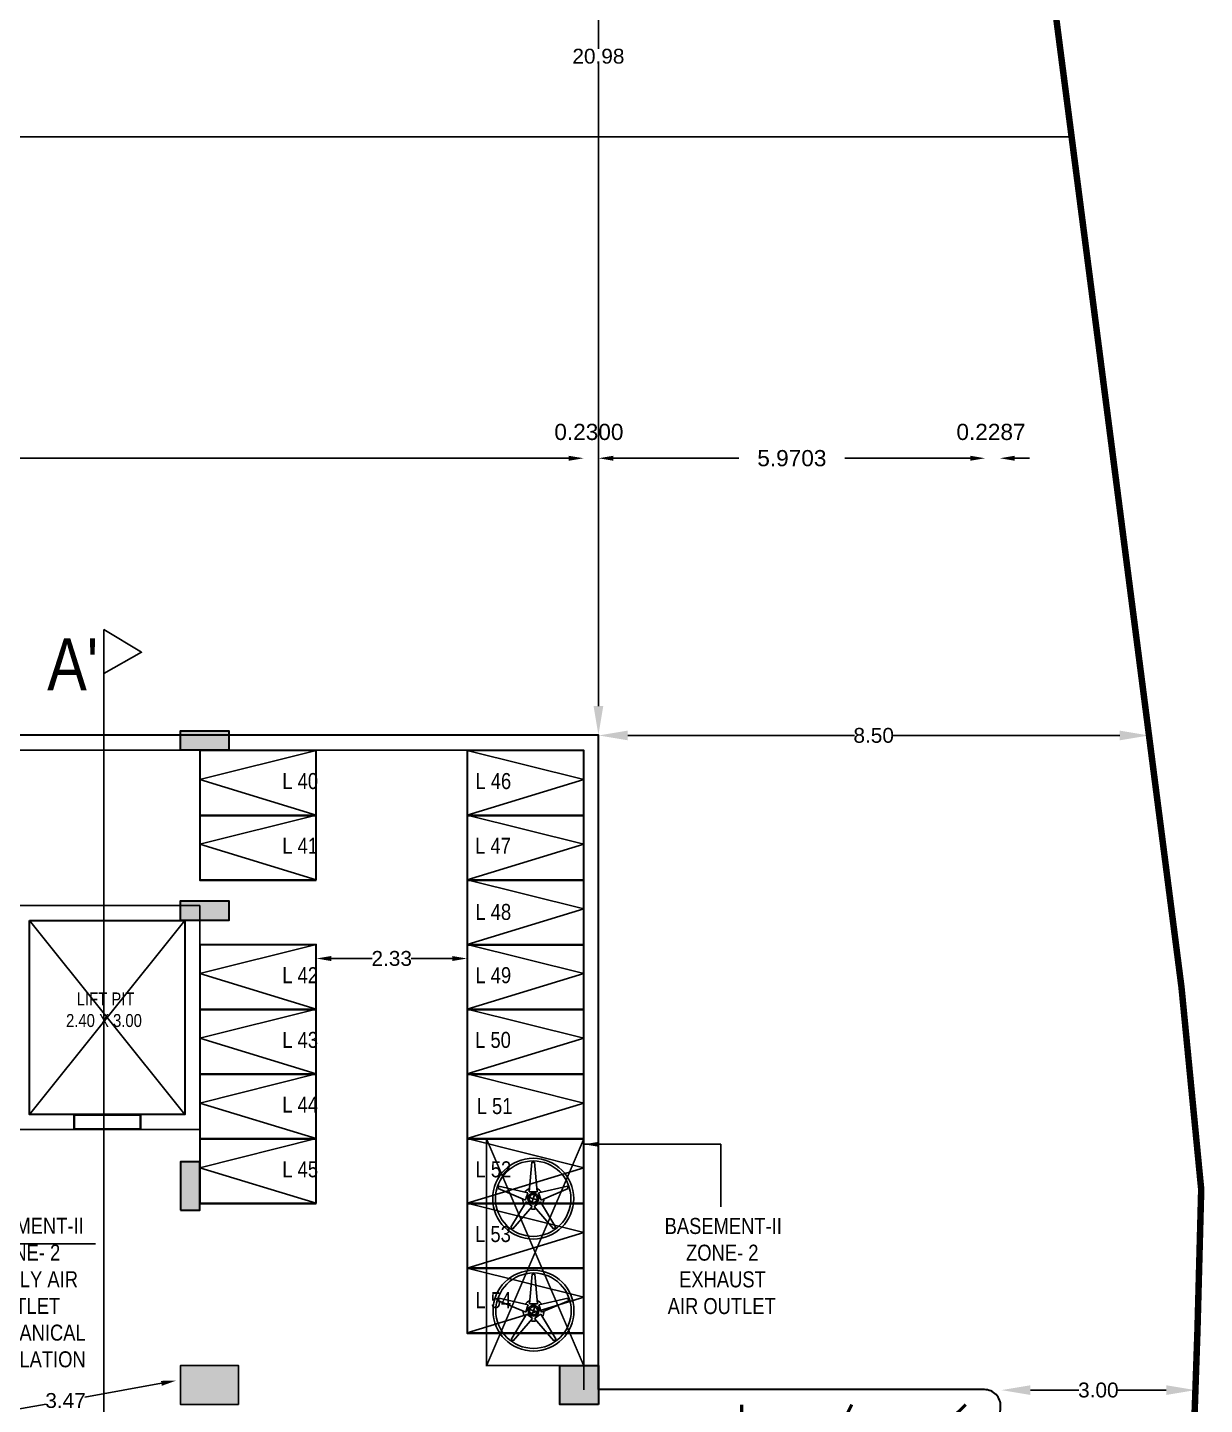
# Model space of a CAD drawing. Header units: metres. Extents: x -38 to 401, y 28 to 287.
# Drawn here: x 159.07 to 177.25, y 93.29 to 114.56 of the extents above; entities that cross this region are included whole.
import ezdxf

# ---------------------------------------------------------------- set-up
doc = ezdxf.new("R2010")
doc.units = ezdxf.units.M
doc.linetypes.add('HIDDEN', pattern=[0.375, 0.25, -0.125])
for name, color, linetype in [('BLK_1_BASEMENT_-2_BLDG_FOOTPRINT', 1, 'Continuous'), ('BLK_1_FLR_-2_BLT_UP_AREA', 1, 'Continuous'), ('BLK_1_FLR_-2_BLT_UP_AREA_DEDUCT', 1, 'Continuous'), ('BLK_1_FLR_-2_LIFT_3', 1, 'Continuous'), ('TWO_WHEELER_PARKING', 4, 'Continuous'), ('UHATCH', 8, 'Continuous')]:
    doc.layers.add(name, color=color, linetype=linetype)
doc.layers.add('UCOLUMN', color=6, linetype='Continuous', lineweight=30)
doc.styles.get("Standard").update_dxf_attribs({"font": 'arial.ttf'})
doc.dimstyles.get("Standard").update_dxf_attribs({"dimtxt": 0.18, "dimasz": 0.18, "dimexe": 0.18, "dimexo": 0.0625, "dimgap": 0.09, "dimtad": 0, "dimtih": 1, "dimtoh": 1, "dimdec": 4, "dimzin": 0, "dimdsep": 46, "dimtxsty": 'Standard', "dimcen": 0.09, "dimadec": 0, "dimazin": 0, "dimtfac": 1, "dimtdec": 4, "dimtofl": 0, "dimtmove": 0, "dimatfit": 3, "dimfxl": 0, "dimtolj": 1, "dimtzin": 0, "dimarcsym": 0})

# ---------------------------------------------------------------- blocks, each defined once
blk = doc.blocks.new('*D252')
at = {"color": 0, "lineweight": -2}
for p, q in [((167.887, 124.161), (167.887, 114.238)), ((167.887, 104.08), (167.887, 114.003))]:
    blk.add_line(p, q, dxfattribs=at)
at = {"color": 0}
for points in [[(167.812, 124.161), (167.962, 124.161), (167.887, 124.611)], [(167.812, 104.08), (167.962, 104.08), (167.887, 103.63)]]:
    blk.add_solid(points, dxfattribs=at)
at = {"layer": 'Defpoints', "color": 0}
for p in [(167.881, 124.611), (167.887, 124.611), (167.887, 103.63)]:
    blk.add_point(p, dxfattribs=at)
at = {"color": 0, "lineweight": 25, "insert": (167.887, 114.121), "char_height": 0.23, "attachment_point": 5}
blk.add_mtext('\\A1;20.98', dxfattribs=at)
blk = doc.blocks.new('*D256')
at = {"color": 0, "lineweight": -2}
for p, q in [((174.559, 93.508), (175.31, 93.508)), ((176.659, 93.508), (175.907, 93.508))]:
    blk.add_line(p, q, dxfattribs=at)
at = {"color": 0}
for points in [[(174.559, 93.583), (174.559, 93.433), (174.109, 93.508)], [(176.659, 93.583), (176.659, 93.433), (177.109, 93.508)]]:
    blk.add_solid(points, dxfattribs=at)
at = {"layer": 'Defpoints', "color": 0}
for p in [(174.109, 93.515), (177.109, 93.508), (177.109, 93.508)]:
    blk.add_point(p, dxfattribs=at)
at = {"color": 0, "lineweight": 25, "insert": (175.609, 93.508), "char_height": 0.23, "attachment_point": 5}
blk.add_mtext('\\A1;3.00', dxfattribs=at)
blk = doc.blocks.new('*D257')
at = {"color": 0, "lineweight": -2}
for p, q in [((168.339, 103.625), (171.841, 103.625)), ((175.939, 103.625), (172.438, 103.625))]:
    blk.add_line(p, q, dxfattribs=at)
at = {"color": 0}
for points in [[(168.339, 103.7), (168.339, 103.55), (167.889, 103.625)], [(175.939, 103.7), (175.939, 103.55), (176.389, 103.625)]]:
    blk.add_solid(points, dxfattribs=at)
at = {"layer": 'Defpoints', "color": 0}
for p in [(176.389, 103.641), (167.889, 103.625), (176.389, 103.625)]:
    blk.add_point(p, dxfattribs=at)
at = {"color": 0, "lineweight": 25, "insert": (172.139, 103.625), "char_height": 0.23, "attachment_point": 5}
blk.add_mtext('\\A1;8.50', dxfattribs=at)
blk = doc.blocks.new('*D239')
at = {"color": 0, "lineweight": -2}
for p, q in [((161.137, 93.613), (159.955, 93.4)), ((158.175, 93.08), (159.357, 93.293))]:
    blk.add_line(p, q, dxfattribs=at)
at = {"color": 0}
for points in [[(161.13, 93.651), (161.144, 93.575), (161.363, 93.654)], [(158.168, 93.117), (158.182, 93.042), (157.948, 93.039)]]:
    blk.add_solid(points, dxfattribs=at)
at = {"layer": 'Defpoints', "color": 0}
for p in [(161.363, 93.654), (161.429, 93.287), (158.014, 92.672)]:
    blk.add_point(p, dxfattribs=at)
at = {"color": 0, "lineweight": 25, "insert": (159.656, 93.346), "char_height": 0.23, "attachment_point": 5}
blk.add_mtext('\\A1;3.47', dxfattribs=at)
blk = doc.blocks.new('*D227')
at = {"color": 0, "lineweight": -2}
for p, q in [((163.759, 100.178), (164.394, 100.178)), ((165.629, 100.178), (164.995, 100.178))]:
    blk.add_line(p, q, dxfattribs=at)
at = {"color": 0}
for points in [[(163.759, 100.216), (163.759, 100.139), (163.529, 100.178)], [(165.629, 100.216), (165.629, 100.139), (165.859, 100.178)]]:
    blk.add_solid(points, dxfattribs=at)
at = {"layer": 'Defpoints', "color": 0}
for p in [(163.529, 100.395), (165.859, 100.395), (165.859, 100.178)]:
    blk.add_point(p, dxfattribs=at)
at = {"color": 0, "lineweight": 25, "insert": (164.694, 100.178), "char_height": 0.23, "attachment_point": 5}
blk.add_mtext('\\A1;2.33', dxfattribs=at)
blk = doc.blocks.new('1250 DIA TUBE AXIAL FAN')
for p, q in [((-20, 563), (-59, 107)), ((20, 563), (-20, 563)), ((20, 563), (21, 563)), ((21, 563), (60, 107)), ((-535, 174), (-542, 155)), ((-542, 155), (-120, -23)), ((-535, 174), (-529, 194)), ((-529, 194), (-83, 90)), ((-107, 15), (-120, -23)), ((-107, 15), (-96, 51)), ((-92, 10), (-107, 15)), ((-96, 51), (-83, 90)), ((-80, 46), (-96, 51)), ((-73, 17), (-84, 11)), ((-69, 30), (-75, 41)), ((-60, 15), (-66, 17)), ((-57, 23), (-63, 25)), ((-60, 15), (-57, 23)), ((-19, 107), (-59, 107)), ((-19, 91), (-19, 107)), ((-19, 107), (19, 107)), ((-7, 75), (-16, 84)), ((-4, 61), (-4, 68)), ((-4, 61), (4, 61)), ((4, 61), (4, 68)), ((7, 75), (16, 84)), ((19, 91), (19, 107)), ((19, 107), (60, 107)), ((57, 23), (63, 25)), ((57, 23), (60, 15)), ((60, 15), (66, 17)), ((69, 30), (75, 41)), ((73, 16), (84, 11)), ((80, 46), (96, 51)), ((529, 193), (83, 90)), ((96, 51), (83, 90)), ((92, 10), (107, 15)), ((96, 51), (107, 15)), ((107, 15), (120, -24)), ((542, 154), (120, -24)), ((536, 174), (529, 193)), ((536, 174), (542, 154)), ((-348, -443), (-111, -52)), ((-315, -467), (-15, -121)), ((-78, -76), (-111, -52)), ((-68, -62), (-78, -76)), ((-48, -97), (-78, -76)), ((-50, -56), (-62, -58)), ((-38, -84), (-48, -97)), ((-48, -97), (-15, -121)), ((-39, -47), (-43, -53)), ((-33, -52), (-39, -47)), ((-38, -65), (-37, -77)), ((-33, -52), (-37, -57)), ((48, -97), (15, -122)), ((314, -468), (15, -122)), ((39, -47), (33, -52)), ((33, -52), (37, -57)), ((38, -65), (36, -77)), ((38, -84), (48, -97)), ((39, -47), (43, -53)), ((78, -76), (48, -97)), ((50, -57), (62, -58)), ((68, -62), (78, -76)), ((78, -76), (111, -52)), ((347, -444), (111, -52)), ((-331, -455), (-348, -443)), ((-331, -455), (-315, -467)), ((331, -456), (314, -468)), ((331, -456), (347, -444))]:
    blk.add_line(p, q)
at = {"ltscale": 0.0001}
for p, q in [((-61, 0), (61, 0)), ((0, 61), (0, -61))]:
    blk.add_line(p, q, dxfattribs=at)
for radius in [625, 583, 84.3, 61.4]:
    blk.add_circle((0, 0), radius, dxfattribs=at)
for centre, major_axis, start_param, end_param in [((0, 0), (26, 162), 0.50271, 1.068087), ((-89, 20), (1.54, 9.7), 2.984513, 3.769911), ((-83, 36), (-9.7, 1.54), 3.769911, 4.555309), ((-69, 8), (-9.7, 1.54), 4.555309, 5.340708), ((-60, 34), (1.54, 9.7), 2.199115, 2.984513), ((-9, 91), (-9.7, 1.54), 0.15708, 0.942478), ((-14, 68), (1.54, 9.7), 4.869469, 5.654867), ((14, 68), (-9.7, 1.54), -0.628319, 0.15708), ((9, 91), (-9.7, 1.54), 2.513274, 3.298672), ((0, 0), (-162, 26), 3.958461, 4.523839), ((60, 34), (1.54, 9.7), 3.612832, 4.39823), ((69, 8), (-9.7, 1.54), 4.39823, 5.183628), ((83, 36), (1.54, 9.7), 0.471239, 1.256637), ((89, 20), (-9.7, 1.54), 1.256637, 2.042035), ((0, 0), (26, 162), 1.759347, 2.324724), ((-60, -68), (-9.7, 1.54), -1.256637, -0.471239), ((-51, -47), (-9.7, 1.54), 1.884956, 2.670354), ((0, 0), (-162, 26), 1.445187, 2.010565), ((-29, -63), (1.54, 9.7), 1.099557, 1.884956), ((-46, -78), (1.54, 9.7), 4.24115, 5.026548), ((46, -78), (-9.7, 1.54), 0, 0.785398), ((29, -63), (-9.7, 1.54), 3.141593, 3.926991), ((51, -47), (-9.7, 1.54), 0.785398, 1.570796), ((60, -68), (-9.7, 1.54), 3.926991, 4.712389), ((0, 0), (-162, 26), 2.701824, 3.267202)]:
    blk.add_ellipse(centre, major_axis=major_axis, ratio=1, start_param=start_param, end_param=end_param)
blk = doc.blocks.new('EXHAUST')
at = {"linetype": 'HIDDEN', "ltscale": 2000, "const_width": 25}
blk.add_lwpolyline([(2295833, -1583280), (2292333, -1583280), (2292333, -1581780), (2295833, -1581780)], close=True, dxfattribs=at)
for points in [[(2295833, -1581780), (2292333, -1583280)], [(2292333, -1581780), (2295833, -1583280)]]:
    blk.add_lwpolyline(points, dxfattribs=at)
at = {"rotation": 162.0287844964822}
for p in [(2293253, -1582560), (2294985, -1582555)]:
    blk.add_blockref('1250 DIA TUBE AXIAL FAN', p, dxfattribs=at)
blk = doc.blocks.new('900 X 900')
at = {"linetype": 'Continuous'}
h = blk.add_hatch(color=256, dxfattribs=at)
h.dxf.hatch_style = 1
h.paths.add_polyline_path([(0, 150), (900, 150), (900, 750), (0, 750)])
blk.add_lwpolyline([(0, 150), (900, 150), (900, 750), (0, 750)], close=True, dxfattribs=at)
blk = doc.blocks.new('600X600')
at = {"layer": 'UHATCH', "linetype": 'Continuous'}
h = blk.add_hatch(color=256, dxfattribs=at)
h.dxf.hatch_style = 1
h.paths.add_polyline_path([(600, 600), (0, 600), (0, 0), (600, 0)])
at = {"layer": 'UCOLUMN', "linetype": 'Continuous'}
blk.add_lwpolyline([(0, 0), (600, 0), (600, 600), (0, 600)], close=True, dxfattribs=at)
blk = doc.blocks.new('750 x 750')
blk.add_blockref('600X600', (0, 75))
blk = doc.blocks.new('300 x 750')
at = {"layer": 'UHATCH', "linetype": 'Continuous'}
h = blk.add_hatch(color=256, dxfattribs=at)
h.dxf.hatch_style = 1
h.paths.add_polyline_path([(750, 0), (750, 300), (0, 300), (0, 0)])
at = {"layer": 'UCOLUMN', "linetype": 'Continuous'}
blk.add_lwpolyline([(0, 300), (0, 0), (750, 0), (750, 300)], close=True, dxfattribs=at)
blk = doc.blocks.new('CXBCCB')
at = {"linetype": 'Continuous', "xscale": -1, "rotation": 180}
for p in [(-6460, 41260), (-6460, 38630)]:
    blk.add_blockref('300 x 750', p, dxfattribs=at)
at = {"linetype": 'Continuous', "rotation": 89.99999999916066}
blk.add_blockref('300 x 750', (-6160, 33850), dxfattribs=at)
at = {"linetype": 'Continuous', "xscale": -1}
for name, p in [('900 X 900', (-5560, 30700)), ('750 x 750', (0, 30775))]:
    blk.add_blockref(name, p, dxfattribs=at)
blk = doc.blocks.new('*D305')
at = {"color": 0, "lineweight": -2}
for p, q in [((146.794, 107.909), (156.194, 107.909)), ((167.429, 107.909), (158.03, 107.909))]:
    blk.add_line(p, q, dxfattribs=at)
at = {"color": 0}
for points in [[(146.794, 107.947), (146.794, 107.87), (146.564, 107.909)], [(167.429, 107.947), (167.429, 107.87), (167.659, 107.909)]]:
    blk.add_solid(points, dxfattribs=at)
at = {"layer": 'Defpoints', "color": 0}
for p in [(167.659, 107.909), (146.564, 103.312), (167.659, 103.395)]:
    blk.add_point(p, dxfattribs=at)
at = {"color": 0, "lineweight": 25, "insert": (157.112, 107.909), "char_height": 0.25, "attachment_point": 5}
blk.add_mtext('\\A1;21.0950', dxfattribs=at)
blk = doc.blocks.new('*D702')
at = {"color": 0, "lineweight": -2}
for p, q in [((167.429, 107.909), (167.199, 107.909)), ((168.119, 107.909), (168.349, 107.909))]:
    blk.add_line(p, q, dxfattribs=at)
at = {"color": 0}
for points in [[(167.429, 107.947), (167.429, 107.87), (167.659, 107.909)], [(168.119, 107.947), (168.119, 107.87), (167.889, 107.909)]]:
    blk.add_solid(points, dxfattribs=at)
at = {"layer": 'Defpoints', "color": 0}
for p in [(167.889, 107.909), (167.889, 103.625), (167.659, 103.395)]:
    blk.add_point(p, dxfattribs=at)
at = {"color": 0, "lineweight": 25, "insert": (167.74, 108.314), "char_height": 0.25, "attachment_point": 5}
blk.add_mtext('\\A1;0.2300', dxfattribs=at)
blk = doc.blocks.new('*D306')
at = {"color": 0, "lineweight": -2}
for p, q in [((168.119, 107.909), (170.056, 107.909)), ((173.63, 107.909), (171.693, 107.909))]:
    blk.add_line(p, q, dxfattribs=at)
at = {"color": 0}
for points in [[(168.119, 107.947), (168.119, 107.87), (167.889, 107.909)], [(173.63, 107.947), (173.63, 107.87), (173.86, 107.909)]]:
    blk.add_solid(points, dxfattribs=at)
at = {"layer": 'Defpoints', "color": 0}
for p in [(173.86, 107.909), (167.889, 103.625), (173.86, 93.025)]:
    blk.add_point(p, dxfattribs=at)
at = {"color": 0, "lineweight": 25, "insert": (170.875, 107.909), "char_height": 0.25, "attachment_point": 5}
blk.add_mtext('\\A1;5.9703', dxfattribs=at)
blk = doc.blocks.new('*D307')
at = {"color": 0, "lineweight": -2}
for p, q in [((173.63, 107.909), (173.4, 107.909)), ((174.318, 107.909), (174.548, 107.909))]:
    blk.add_line(p, q, dxfattribs=at)
at = {"color": 0}
for points in [[(173.63, 107.947), (173.63, 107.87), (173.86, 107.909)], [(174.318, 107.947), (174.318, 107.87), (174.088, 107.909)]]:
    blk.add_solid(points, dxfattribs=at)
at = {"layer": 'Defpoints', "color": 0}
for p in [(174.088, 107.909), (173.86, 93.025), (174.088, 92.988)]:
    blk.add_point(p, dxfattribs=at)
at = {"color": 0, "lineweight": 25, "insert": (173.951, 108.314), "char_height": 0.25, "attachment_point": 5}
blk.add_mtext('\\A1;0.2287', dxfattribs=at)

msp = doc.modelspace()

# ---------------------------------------------------------------- linework, layer by layer
at = {"lineweight": 25}
for p, q in [((175.19592, 112.87742), (137.27469, 112.87742)), ((146.33941, 103.62742), (161.42941, 103.62742)), ((161.42941, 103.62742), (167.88941, 103.62742)), ((167.88941, 103.62492), (167.88941, 93.51242)), ((146.56941, 103.39742), (161.42941, 103.39742)), ((160.24655, 103.39742), (167.65941, 103.39742)), ((167.65941, 103.39742), (167.65941, 93.51242)), ((161.72941, 100.99742), (158.86941, 100.99742)), ((161.72941, 97.53742), (161.72941, 100.99742)), ((159.09941, 100.76742), (159.09941, 97.76742)), ((161.49941, 100.76742), (159.09941, 100.76742)), ((159.09941, 97.76742), (161.49941, 100.76742)), ((161.49941, 97.76742), (159.09941, 100.76742)), ((161.49941, 97.76742), (161.49941, 100.76742)), ((161.49941, 97.76742), (159.09941, 97.76742)), ((161.72941, 97.53742), (158.86941, 97.53742)), ((173.84897, 93.51492), (167.88941, 93.51492))]:
    msp.add_line(p, q, dxfattribs=at)
for points, const_width in [([(156.29093, 34.30778), (174.2516, 34.27413), (174.77677, 44.41069), (175.55608, 59.6979), (176.33956, 75.90172), (176.88936, 87.13752), (177.14013, 94.42468), (177.19814, 96.60974), (176.89326, 99.7366), (175.62707, 109.54988), (173.61646, 125.0674), (137.30751, 122.17798), (137.83504, 104.08365), (138.23362, 72.55756), (138.1818, 66.85095), (138.32383, 34.29968), (146.80226, 34.31114), (174.2516, 34.27413)], 0.1), ([(170.09695, 89.91147), (173.56275, 93.28492)], 0.04809), ([(170.09723, 89.91118), (171.80066, 93.28492)], 0.04809), ([(170.10043, 89.91415), (170.10043, 93.28492)], 0.04809)]:
    msp.add_lwpolyline(points, dxfattribs=dict(at, const_width=const_width))
for points in [[(160.24655, 42.96013), (160.24655, 105.26018)], [(160.24655, 105.26018), (160.82943, 104.91033), (160.24655, 104.58421)], [(163.52941, 102.39492), (161.72941, 102.94492), (163.52941, 103.39492)], [(165.85941, 102.39492), (167.65941, 102.94492), (165.85941, 103.39492)], [(163.52941, 101.39492), (161.72941, 101.94492), (163.52941, 102.39492)], [(165.85941, 101.39492), (167.65941, 101.94492), (165.85941, 102.39492)], [(165.85941, 100.39492), (167.65941, 100.94492), (165.85941, 101.39492)], [(163.52941, 99.39492), (161.72941, 99.94492), (163.52941, 100.39492)], [(163.52941, 99.39492), (161.72941, 99.94492), (163.52941, 100.39492)], [(165.85941, 99.39492), (167.65941, 99.94492), (165.85941, 100.39492)], [(165.85941, 99.39492), (167.65941, 99.94492), (165.85941, 100.39492)], [(163.52941, 98.39492), (161.72941, 98.94492), (163.52941, 99.39492)], [(165.85941, 98.39492), (167.65941, 98.94492), (165.85941, 99.39492)], [(163.52941, 97.39492), (161.72941, 97.94492), (163.52941, 98.39492)], [(165.85941, 97.39492), (167.65941, 97.94492), (165.85941, 98.39492)], [(163.52941, 96.39492), (161.72941, 96.94492), (163.52941, 97.39492)], [(165.85941, 96.39492), (167.65941, 96.94492), (165.85941, 97.39492)], [(165.85941, 95.39492), (167.65941, 95.94492), (165.85941, 96.39492)], [(165.85941, 94.39492), (167.65941, 94.94492), (165.85941, 95.39492)]]:
    msp.add_lwpolyline(points, dxfattribs=at)
for points in [[(163.52941, 102.39492), (163.52941, 103.39492), (161.72941, 103.39492), (161.72941, 102.39492)], [(165.85941, 102.39492), (165.85941, 103.39492), (167.65941, 103.39492), (167.65941, 102.39492)], [(163.52941, 101.39492), (163.52941, 102.39492), (161.72941, 102.39492), (161.72941, 101.39492)], [(165.85941, 101.39492), (165.85941, 102.39492), (167.65941, 102.39492), (167.65941, 101.39492)], [(165.85941, 100.39492), (165.85941, 101.39492), (167.65941, 101.39492), (167.65941, 100.39492)], [(163.52941, 99.39492), (163.52941, 100.39492), (161.72941, 100.39492), (161.72941, 99.39492)], [(163.52941, 99.39492), (163.52941, 100.39492), (161.72941, 100.39492), (161.72941, 99.39492)], [(165.85941, 99.39492), (165.85941, 100.39492), (167.65941, 100.39492), (167.65941, 99.39492)], [(165.85941, 99.39492), (165.85941, 100.39492), (167.65941, 100.39492), (167.65941, 99.39492)], [(163.52941, 98.39492), (163.52941, 99.39492), (161.72941, 99.39492), (161.72941, 98.39492)], [(165.85941, 98.39492), (165.85941, 99.39492), (167.65941, 99.39492), (167.65941, 98.39492)], [(163.52941, 97.39492), (163.52941, 98.39492), (161.72941, 98.39492), (161.72941, 97.39492)], [(165.85941, 97.39492), (165.85941, 98.39492), (167.65941, 98.39492), (167.65941, 97.39492)], [(160.81648, 97.76742), (160.81648, 97.53742), (159.78234, 97.53742), (159.78234, 97.76742)], [(159.79234, 97.75742), (159.79234, 97.54742), (160.80648, 97.54742), (160.80648, 97.75742)], [(163.52941, 96.39492), (163.52941, 97.39492), (161.72941, 97.39492), (161.72941, 96.39492)], [(165.85941, 96.39492), (165.85941, 97.39492), (167.65941, 97.39492), (167.65941, 96.39492)], [(165.85941, 95.39492), (165.85941, 96.39492), (167.65941, 96.39492), (167.65941, 95.39492)], [(165.85941, 94.39492), (165.85941, 95.39492), (167.65941, 95.39492), (167.65941, 94.39492)]]:
    msp.add_lwpolyline(points, close=True, dxfattribs=at)
msp.add_arc((173.84897, 93.26492), 0.25, 357.779045, 90, dxfattribs=at)
at = {"layer": 'BLK_1_BASEMENT_-2_BLDG_FOOTPRINT', "color": 1, "lineweight": 30}
msp.add_lwpolyline([(173.84897, 93.51492), (167.88941, 93.51492), (167.88941, 103.62742), (146.33941, 103.62742), (146.33941, 100.46499, -0.41420868), (146.08941, 100.21499), (141.56442, 100.21491, 0.41416154), (141.31442, 99.96495), (141.30941, 68.80742), (141.31441, 44.30913), (167.88941, 44.30913), (167.88941, 58.75742), (172.11023, 58.75742, 0.39869961), (172.35987, 58.99411), (173.86527, 87.23401), (174.09879, 93.25523, 0.42561312)], format="xyb", close=True, dxfattribs=at)
at = {"layer": 'BLK_1_FLR_-2_BLT_UP_AREA', "color": 12, "lineweight": 30}
msp.add_lwpolyline([(173.84897, 93.51492), (167.88941, 93.51492), (167.88941, 103.62742), (146.33941, 103.62742), (146.33941, 100.46499, -0.41420868), (146.08941, 100.21499), (141.56442, 100.21491, 0.41416154), (141.31442, 99.96495), (141.30941, 68.80742), (141.31441, 44.30913), (167.88941, 44.30913), (167.88941, 58.75742), (172.11023, 58.75742, 0.39869961), (172.35987, 58.99411), (173.86527, 87.23401), (174.09879, 93.25523, 0.42561312)], format="xyb", close=True, dxfattribs=at)
at = {"layer": 'BLK_1_FLR_-2_BLT_UP_AREA_DEDUCT', "color": 12, "lineweight": 30}
msp.add_lwpolyline([(173.84897, 93.51492), (167.88941, 93.51492), (167.88941, 103.62742), (146.33941, 103.62742), (146.33941, 100.46499, -0.41420868), (146.08941, 100.21499), (141.56442, 100.21491, 0.41416154), (141.31442, 99.96495), (141.30941, 68.80742), (141.31441, 44.30913), (167.88941, 44.30913), (167.88941, 58.75742), (172.11023, 58.75742, 0.39869961), (172.35987, 58.99411), (173.86527, 87.23401), (174.09879, 93.25523, 0.42561312)], format="xyb", close=True, dxfattribs=at)
at = {"layer": 'BLK_1_FLR_-2_LIFT_3', "color": 30, "lineweight": 30}
msp.add_lwpolyline([(159.09941, 100.76742), (161.49941, 100.76742), (161.49941, 97.76742), (159.09941, 97.76742)], close=True, dxfattribs=at)
at = {"layer": 'TWO_WHEELER_PARKING', "color": 2, "lineweight": 30}
for points in [[(163.52941, 102.38996), (163.52941, 103.38996), (161.72941, 103.38996), (161.72941, 102.38996)], [(167.65941, 102.38996), (167.65941, 103.38996), (165.85941, 103.38996), (165.85941, 102.38996)], [(163.52941, 101.38996), (163.52941, 102.38996), (161.72941, 102.38996), (161.72941, 101.38996)], [(167.65941, 101.38996), (167.65941, 102.38996), (165.85941, 102.38996), (165.85941, 101.38996)], [(167.65941, 100.38996), (167.65941, 101.38996), (165.85941, 101.38996), (165.85941, 100.38996)], [(163.52941, 99.38996), (163.52941, 100.38996), (161.72941, 100.38996), (161.72941, 99.38996)], [(167.65941, 99.38996), (167.65941, 100.38996), (165.85941, 100.38996), (165.85941, 99.38996)], [(163.52941, 98.38996), (163.52941, 99.38996), (161.72941, 99.38996), (161.72941, 98.38996)], [(167.65941, 98.38996), (167.65941, 99.38996), (165.85941, 99.38996), (165.85941, 98.38996)], [(163.52941, 97.38996), (163.52941, 98.38996), (161.72941, 98.38996), (161.72941, 97.38996)], [(167.65941, 97.38996), (167.65941, 98.38996), (165.85941, 98.38996), (165.85941, 97.38996)], [(163.52941, 96.38996), (163.52941, 97.38996), (161.72941, 97.38996), (161.72941, 96.38996)], [(167.65941, 96.38996), (167.65941, 97.38996), (165.85941, 97.38996), (165.85941, 96.38996)], [(167.65941, 95.38996), (167.65941, 96.38996), (165.85941, 96.38996), (165.85941, 95.38996)], [(167.65941, 94.38996), (167.65941, 95.38996), (165.85941, 95.38996), (165.85941, 94.38996)]]:
    msp.add_lwpolyline(points, close=True, dxfattribs=at)

# ---------------------------------------------------------------- block references
at = {"lineweight": 25, "xscale": 0.001, "yscale": 0.001, "zscale": 0.001}
msp.add_blockref('CXBCCB', (167.88941, 62.43742), dxfattribs=at)
msp.add_blockref('CXBCCB', (167.88941, 62.43742), dxfattribs=at)
at = {"lineweight": 25, "xscale": 0.001, "yscale": 0.001, "zscale": 0.001, "rotation": 270}
msp.add_blockref('EXHAUST', (1749.43984, 2389.72009), dxfattribs=at)

# ---------------------------------------------------------------- texts
at = {"lineweight": 25}
for s, insert, char_height, width, attachment_point in [("{\\fArial Narrow|b0|i0|c0|p34;\\W1.92006; \\W1;A'}", (158.88383, 105.12407), 0.8, 1.7202398, 1), ('{\\fArial Narrow|b0|i0|c0|p34;L 40 }', (163.55583, 103.04425), 0.2475, 0.7746036, 3), ('{\\fArial Narrow|b0|i0|c0|p34;\\W1.62651; \\W1;L 46 }', (165.85941, 103.04389), 0.2475, 0.7746036, 1), ('{\\fArial Narrow|b0|i0|c0|p34;L 41 }', (163.55583, 102.04425), 0.2475, 0.7746036, 3), ('{\\fArial Narrow|b0|i0|c0|p34;\\W1.62651; \\W1;L 47 }', (165.85441, 102.04389), 0.2475, 0.7746036, 1), ('{\\fArial Narrow|b0|i0|c0|p34;\\W1.62222; \\W1;L 48 }', (165.85941, 101.02162), 0.2475, 0.7746036, 1), ('{\\fArial Narrow|b0|i0|c0|p34;L 42 }', (163.55583, 100.04425), 0.2475, 0.7746036, 3), ('{\\fArial Narrow|b0|i0|c0|p34;\\W1.62222; \\W1;L 49 }', (165.85941, 100.04389), 0.2475, 0.7746036, 1), ('{\\fArial Narrow|b0|i0|c0|p34;\\W7.0304;  \\W1; LIFT PIT\\P\\W6.23115;  \\W1;2.40 X 3.00}', (158.86941, 99.65282), 0.2, 2.7423995, 1), ('{\\fArial Narrow|b0|i0|c0|p34;L 43 }', (163.55583, 99.04425), 0.2475, 0.7746036, 3), ('{\\fArial Narrow|b0|i0|c0|p34;\\W1.62972; \\W1;L 50 }', (165.85441, 99.04389), 0.2475, 0.7746036, 1), ('{\\fArial Narrow|b0|i0|c0|p34;L 44 }', (163.55583, 98.04425), 0.2475, 0.7746036, 3), ('{\\fArial Narrow|b0|i0|c0|p34;\\W1.87383; \\W1;L 51}', (165.85941, 98.02162), 0.2475, 0.7746036, 1), ('{\\fArial Narrow|b0|i0|c0|p34;L 45 }', (163.55583, 97.04425), 0.2475, 0.7746036, 3), ('{\\fArial Narrow|b0|i0|c0|p34;\\W1.63614; \\W1;L 52 }', (165.85941, 97.04389), 0.2475, 0.7746036, 1), ('{\\fArial Narrow|b0|i0|c0|p34;\\W5.68397;  \\W1;\\P{\\W0.170947; }BASEMENT-II\\P{\\W4.408634; }ZONE- 2\\P{\\W0.882938; }SUPPLY AIR \\P{\\W4.398998; }OUTLET \\PMECHANICAL \\PVENTILATION}', (158.10867, 96.58319), 0.2475, 1.7925458, 1), ('{\\fArial Narrow|b0|i0|c0|p34;\\W1.62651; \\W1;L 53 }', (165.85441, 96.04389), 0.2475, 0.7746036, 1), ('{\\fArial Narrow|b0|i0|c0|p34;\\W5.68397;  \\W1;\\P{\\W0.170947; }BASEMENT-II\\P{\\W4.408634; }ZONE- 2\\P{\\W3.053174; }EXHAUST \\P{\\W0.811204; }AIR OUTLET }', (168.89292, 96.58087), 0.2475, 1.7925458, 1), ('{\\fArial Narrow|b0|i0|c0|p34;\\W1.62972; \\W1;L 54 }', (165.85941, 95.02162), 0.2475, 0.7746036, 1)]:
    msp.add_mtext(s, dxfattribs=dict(at, insert=insert, char_height=char_height, width=width, attachment_point=attachment_point))

# ---------------------------------------------------------------- dimensions: what is measured, and where the dimension line sits
dim = msp.add_linear_dim(base=(167.88691, 124.61133), p1=(167.88691, 103.62992), p2=(167.88126, 124.61133), angle=90, text='20.98', dimstyle='Standard', override={"dimscale": 1, "dimtxt": 0.23, "dimasz": 0.45, "dimgap": 0, "dimse1": 1, "dimse2": 1, "dimtmove": 1}, dxfattribs=at)
dim.commit()
dim.dimension.update_dxf_attribs({"geometry": '*D252', "text_midpoint": (167.88691, 114.12062)})
for base, p1, p2, picture, middle, dimtype in [((167.88941, 107.90856), (167.65941, 103.39492), (167.88941, 103.62492), '*D702', (167.74032, 108.31379), 160), ((174.088431, 107.908556), (173.859684, 93.025015), (174.088431, 92.988245), '*D307', (173.95053, 108.313794), 128)]:
    dim = msp.add_linear_dim(base=base, p1=p1, p2=p2, dimstyle='Standard', override={"dimscale": 1, "dimtxt": 0.25, "dimasz": 0.23, "dimgap": 0.3, "dimpost": '\\X', "dimse1": 1, "dimse2": 1, "dimtmove": 1, "dimfxl": 25.4}, dxfattribs=at)
    dim.commit()
    dim.dimension.update_dxf_attribs({"geometry": picture, "text_midpoint": middle, "dimtype": dimtype})
for base, p1, p2, picture, middle in [((167.65941, 107.90856), (146.56441, 103.31242), (167.65941, 103.39492), '*D305', (157.11191, 107.90856)), ((173.85968, 107.90856), (167.88941, 103.62492), (173.85968, 93.02502), '*D306', (170.87455, 107.90856))]:
    dim = msp.add_linear_dim(base=base, p1=p1, p2=p2, dimstyle='Standard', override={"dimscale": 1, "dimtxt": 0.25, "dimasz": 0.23, "dimgap": 0.3, "dimpost": '\\X', "dimse1": 1, "dimse2": 1, "dimtmove": 1, "dimfxl": 25.4}, dxfattribs=at)
    dim.commit()
    dim.dimension.update_dxf_attribs({"geometry": picture, "text_midpoint": middle})
for base, p1, p2, text, override, picture, middle in [((176.38949, 103.62492), (167.88941, 103.62492), (176.38949, 103.64092), '8.50', {"dimscale": 1, "dimtxt": 0.23, "dimasz": 0.45, "dimgap": 0, "dimse1": 1, "dimse2": 1, "dimtmove": 1}, '*D257', (172.13945, 103.62492)), ((165.85941, 100.17756), (163.52941, 100.39492), (165.85941, 100.39492), '2.33', {"dimscale": 1, "dimtxt": 0.23, "dimasz": 0.23, "dimgap": 0, "dimse1": 1, "dimse2": 1, "dimtmove": 1}, '*D227', (164.69441, 100.17756)), ((177.10858, 93.50779), (174.10886, 93.51492), (177.10858, 93.50779), '3.00', {"dimscale": 1, "dimtxt": 0.23, "dimasz": 0.45, "dimgap": 0, "dimse1": 1, "dimse2": 1, "dimtmove": 1}, '*D256', (175.60872, 93.50779))]:
    dim = msp.add_linear_dim(base=base, p1=p1, p2=p2, text=text, dimstyle='Standard', override=override, dxfattribs=at)
    dim.commit()
    dim.dimension.update_dxf_attribs({"geometry": picture, "text_midpoint": middle})
dim = msp.add_aligned_dim(p1=(158.01441, 92.67242), p2=(161.42941, 93.28742), distance=0.37233, text='3.47', dimstyle='Standard', override={"dimscale": 1, "dimtxt": 0.23, "dimasz": 0.23, "dimgap": 0, "dimse1": 1, "dimse2": 1, "dimtmove": 1}, dxfattribs=at)
dim.commit()
dim.dimension.update_dxf_attribs({"geometry": '*D239', "text_midpoint": (159.65592, 93.34636)})

# ---------------------------------------------------------------- leaders
for points, override in [([(167.65941, 97.30654), (169.77849, 97.30654), (169.77849, 96.33817)], {"dimscale": 1, "dimtxt": 0.23, "dimasz": 0.23, "dimgap": 0, "dimse1": 1, "dimse2": 1, "dimtmove": 1}), ([(156.94117, 93.88742), (156.94117, 95.76997), (160.11976, 95.76997)], {"dimscale": 1, "dimtxt": 0.23, "dimasz": 0.45, "dimgap": 0, "dimse1": 1, "dimse2": 1, "dimtmove": 1})]:
    msp.add_leader(points, dimstyle='Standard', override=override, dxfattribs=at)

doc.saveas('drawing.dxf')
